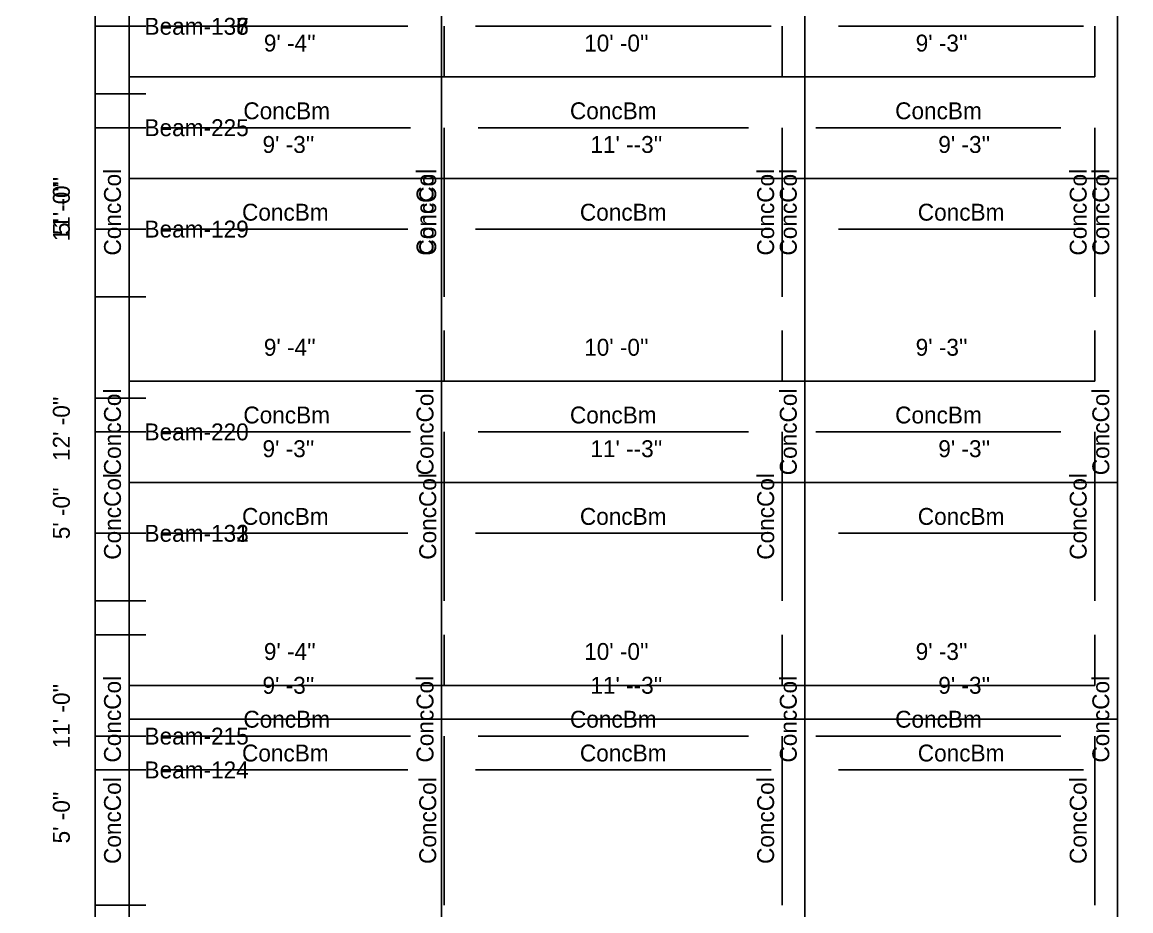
# Model space of a CAD drawing. Extents: x -38 to 2998, y -195 to 11529.
# Drawn here: x -38 to 355.8, y 4366 to 4681.5 of the extents above; entities that cross this region are included whole.
import ezdxf
from ezdxf.enums import TextEntityAlignment as Align

# ---------------------------------------------------------------- set-up
doc = ezdxf.new("R2010")
doc.units = 0
doc.header["$MEASUREMENT"] = 0
doc.layers.get('0').update_dxf_attribs({"linetype": 'CONTINUOUS'})
for name, color, linetype in [('CENTERLINES', 7, 'CONTINUOUS'), ('DIMENSIONS', 4, 'CONTINUOUS'), ('TEXT', 5, 'CONTINUOUS')]:
    doc.layers.add(name, color=color, linetype=linetype)
doc.dimstyles.get("Standard").update_dxf_attribs({"dimtxt": 0.18, "dimasz": 0.18, "dimexe": 0.18, "dimexo": 0.0625, "dimgap": 0.09, "dimtad": 0, "dimtih": 1, "dimtoh": 1, "dimdec": 4, "dimzin": 0, "dimtxsty": 'STANDARD', "dimcen": 0.09, "dimazin": 3, "dimtfac": 1, "dimtdec": 4, "dimtofl": 0, "dimtmove": 0, "dimatfit": 3, "dimtolj": 1, "dimtzin": 0})

# ---------------------------------------------------------------- blocks, each defined once
blk = doc.blocks.new('*D7865')
at = {"color": 1, "linetype": 'BYBLOCK'}
for points in [[(-8.29, 4412.29), (-7.23, 4411.23), (-16.77, 4420.77), (-15.71, 4419.71)], [(-8.29, 4268.29), (-7.23, 4267.23), (-16.77, 4276.77), (-15.71, 4275.71)]]:
    blk.add_solid(points, dxfattribs=at)
at = {"layer": 'DIMENSIONS', "color": 9, "linetype": 'BYBLOCK'}
for p, q in [((-12, 4416), (6, 4416)), ((-12, 4272), (6, 4272))]:
    blk.add_line(p, q, dxfattribs=at)
at = {"layer": 'DIMENSIONS', "color": 0, "linetype": 'BYBLOCK'}
blk.add_line((-12, 4272), (-12, 4416), dxfattribs=at)
at = {"layer": 'DIMENSIONS', "color": 0, "linetype": 'BYBLOCK', "insert": (-24, 4344), "char_height": 6, "attachment_point": 5, "rotation": 90}
blk.add_mtext("\\A1; 12' -0''", dxfattribs=at)
blk = doc.blocks.new('*D7866')
at = {"color": 1, "linetype": 'BYBLOCK'}
for points in [[(4.77, 4438.77), (3.71, 4437.71), (-3.71, 4430.29), (-4.77, 4429.23)], [(115.77, 4438.77), (114.71, 4437.71), (107.29, 4430.29), (106.23, 4429.23)]]:
    blk.add_solid(points, dxfattribs=at)
at = {"layer": 'DIMENSIONS', "color": 9, "linetype": 'BYBLOCK'}
for p, q in [((0, 4434), (0, 4452)), ((111, 4434), (111, 4452))]:
    blk.add_line(p, q, dxfattribs=at)
at = {"layer": 'DIMENSIONS', "color": 0, "linetype": 'BYBLOCK'}
blk.add_line((0, 4434), (111, 4434), dxfattribs=at)
at = {"layer": 'DIMENSIONS', "color": 0, "linetype": 'BYBLOCK', "insert": (55.5, 4446), "char_height": 6, "attachment_point": 5}
blk.add_mtext("\\A1; 9' -3''", dxfattribs=at)
blk = doc.blocks.new('*D7867')
at = {"color": 1, "linetype": 'BYBLOCK'}
for points in [[(115.77, 4438.77), (114.71, 4437.71), (107.29, 4430.29), (106.23, 4429.23)], [(244.77, 4438.77), (243.71, 4437.71), (236.29, 4430.29), (235.23, 4429.23)]]:
    blk.add_solid(points, dxfattribs=at)
at = {"layer": 'DIMENSIONS', "color": 9, "linetype": 'BYBLOCK'}
for p, q in [((111, 4434), (111, 4452)), ((240, 4434), (240, 4452))]:
    blk.add_line(p, q, dxfattribs=at)
at = {"layer": 'DIMENSIONS', "color": 0, "linetype": 'BYBLOCK'}
blk.add_line((111, 4434), (240, 4434), dxfattribs=at)
at = {"layer": 'DIMENSIONS', "color": 0, "linetype": 'BYBLOCK', "insert": (175.5, 4446), "char_height": 6, "attachment_point": 5}
blk.add_mtext("\\A1; 11' --3''", dxfattribs=at)
blk = doc.blocks.new('*D7868')
at = {"color": 1, "linetype": 'BYBLOCK'}
for points in [[(244.77, 4438.77), (243.71, 4437.71), (236.29, 4430.29), (235.23, 4429.23)], [(355.77, 4438.77), (354.71, 4437.71), (347.29, 4430.29), (346.23, 4429.23)]]:
    blk.add_solid(points, dxfattribs=at)
at = {"layer": 'DIMENSIONS', "color": 9, "linetype": 'BYBLOCK'}
for p, q in [((240, 4434), (240, 4452)), ((351, 4434), (351, 4452))]:
    blk.add_line(p, q, dxfattribs=at)
at = {"layer": 'DIMENSIONS', "color": 0, "linetype": 'BYBLOCK'}
blk.add_line((240, 4434), (351, 4434), dxfattribs=at)
at = {"layer": 'DIMENSIONS', "color": 0, "linetype": 'BYBLOCK', "insert": (295.5, 4446), "char_height": 6, "attachment_point": 5}
blk.add_mtext("\\A1; 9' -3''", dxfattribs=at)
blk = doc.blocks.new('*D7869')
at = {"color": 1, "linetype": 'BYBLOCK'}
for points in [[(-8.29, 4604.29), (-7.23, 4603.23), (-16.77, 4612.77), (-15.71, 4611.71)], [(-8.29, 4460.29), (-7.23, 4459.23), (-16.77, 4468.77), (-15.71, 4467.71)]]:
    blk.add_solid(points, dxfattribs=at)
at = {"layer": 'DIMENSIONS', "color": 9, "linetype": 'BYBLOCK'}
for p, q in [((-12, 4608), (6, 4608)), ((-12, 4464), (6, 4464))]:
    blk.add_line(p, q, dxfattribs=at)
at = {"layer": 'DIMENSIONS', "color": 0, "linetype": 'BYBLOCK'}
blk.add_line((-12, 4464), (-12, 4608), dxfattribs=at)
at = {"layer": 'DIMENSIONS', "color": 0, "linetype": 'BYBLOCK', "insert": (-24, 4536), "char_height": 6, "attachment_point": 5, "rotation": 90}
blk.add_mtext("\\A1; 12' -0''", dxfattribs=at)
blk = doc.blocks.new('*D7870')
at = {"color": 1, "linetype": 'BYBLOCK'}
for points in [[(4.77, 4630.77), (3.71, 4629.71), (-3.71, 4622.29), (-4.77, 4621.23)], [(115.77, 4630.77), (114.71, 4629.71), (107.29, 4622.29), (106.23, 4621.23)]]:
    blk.add_solid(points, dxfattribs=at)
at = {"layer": 'DIMENSIONS', "color": 9, "linetype": 'BYBLOCK'}
for p, q in [((0, 4626), (0, 4644)), ((111, 4626), (111, 4644))]:
    blk.add_line(p, q, dxfattribs=at)
at = {"layer": 'DIMENSIONS', "color": 0, "linetype": 'BYBLOCK'}
blk.add_line((0, 4626), (111, 4626), dxfattribs=at)
at = {"layer": 'DIMENSIONS', "color": 0, "linetype": 'BYBLOCK', "insert": (55.5, 4638), "char_height": 6, "attachment_point": 5}
blk.add_mtext("\\A1; 9' -3''", dxfattribs=at)
blk = doc.blocks.new('*D7871')
at = {"color": 1, "linetype": 'BYBLOCK'}
for points in [[(115.77, 4630.77), (114.71, 4629.71), (107.29, 4622.29), (106.23, 4621.23)], [(244.77, 4630.77), (243.71, 4629.71), (236.29, 4622.29), (235.23, 4621.23)]]:
    blk.add_solid(points, dxfattribs=at)
at = {"layer": 'DIMENSIONS', "color": 9, "linetype": 'BYBLOCK'}
for p, q in [((111, 4626), (111, 4644)), ((240, 4626), (240, 4644))]:
    blk.add_line(p, q, dxfattribs=at)
at = {"layer": 'DIMENSIONS', "color": 0, "linetype": 'BYBLOCK'}
blk.add_line((111, 4626), (240, 4626), dxfattribs=at)
at = {"layer": 'DIMENSIONS', "color": 0, "linetype": 'BYBLOCK', "insert": (175.5, 4638), "char_height": 6, "attachment_point": 5}
blk.add_mtext("\\A1; 11' --3''", dxfattribs=at)
blk = doc.blocks.new('*D7872')
at = {"color": 1, "linetype": 'BYBLOCK'}
for points in [[(244.77, 4630.77), (243.71, 4629.71), (236.29, 4622.29), (235.23, 4621.23)], [(355.77, 4630.77), (354.71, 4629.71), (347.29, 4622.29), (346.23, 4621.23)]]:
    blk.add_solid(points, dxfattribs=at)
at = {"layer": 'DIMENSIONS', "color": 9, "linetype": 'BYBLOCK'}
for p, q in [((240, 4626), (240, 4644)), ((351, 4626), (351, 4644))]:
    blk.add_line(p, q, dxfattribs=at)
at = {"layer": 'DIMENSIONS', "color": 0, "linetype": 'BYBLOCK'}
blk.add_line((240, 4626), (351, 4626), dxfattribs=at)
at = {"layer": 'DIMENSIONS', "color": 0, "linetype": 'BYBLOCK', "insert": (295.5, 4638), "char_height": 6, "attachment_point": 5}
blk.add_mtext("\\A1; 9' -3''", dxfattribs=at)
blk = doc.blocks.new('*D7873')
at = {"color": 1, "linetype": 'BYBLOCK'}
for points in [[(-8.29, 4796.29), (-7.23, 4795.23), (-16.77, 4804.77), (-15.71, 4803.71)], [(-8.29, 4652.29), (-7.23, 4651.23), (-16.77, 4660.77), (-15.71, 4659.71)]]:
    blk.add_solid(points, dxfattribs=at)
at = {"layer": 'DIMENSIONS', "color": 9, "linetype": 'BYBLOCK'}
for p, q in [((-12, 4800), (6, 4800)), ((-12, 4656), (6, 4656))]:
    blk.add_line(p, q, dxfattribs=at)
at = {"layer": 'DIMENSIONS', "color": 0, "linetype": 'BYBLOCK'}
blk.add_line((-12, 4656), (-12, 4800), dxfattribs=at)
at = {"layer": 'DIMENSIONS', "color": 0, "linetype": 'BYBLOCK', "insert": (-24, 4728), "char_height": 6, "attachment_point": 5, "rotation": 90}
blk.add_mtext("\\A1; 12' -0''", dxfattribs=at)
blk = doc.blocks.new('*D8343')
at = {"color": 1, "linetype": 'BYBLOCK'}
for points in [[(-8.29, 4496.29), (-7.23, 4495.23), (-16.77, 4504.77), (-15.71, 4503.71)], [(-8.29, 4364.29), (-7.23, 4363.23), (-16.77, 4372.77), (-15.71, 4371.71)]]:
    blk.add_solid(points, dxfattribs=at)
at = {"layer": 'DIMENSIONS', "color": 9, "linetype": 'BYBLOCK'}
for p, q in [((-12, 4500), (6, 4500)), ((-12, 4368), (6, 4368))]:
    blk.add_line(p, q, dxfattribs=at)
at = {"layer": 'DIMENSIONS', "color": 0, "linetype": 'BYBLOCK'}
blk.add_line((-12, 4368), (-12, 4500), dxfattribs=at)
at = {"layer": 'DIMENSIONS', "color": 0, "linetype": 'BYBLOCK', "insert": (-24, 4434), "char_height": 6, "attachment_point": 5, "rotation": 90}
blk.add_mtext("\\A1; 11' -0''", dxfattribs=at)
blk = doc.blocks.new('*D8344')
at = {"color": 1, "linetype": 'BYBLOCK'}
for points in [[(4.77, 4522.77), (3.71, 4521.71), (-3.71, 4514.29), (-4.77, 4513.23)], [(115.77, 4522.77), (114.71, 4521.71), (107.29, 4514.29), (106.23, 4513.23)]]:
    blk.add_solid(points, dxfattribs=at)
at = {"layer": 'DIMENSIONS', "color": 9, "linetype": 'BYBLOCK'}
for p, q in [((0, 4518), (0, 4536)), ((111, 4518), (111, 4536))]:
    blk.add_line(p, q, dxfattribs=at)
at = {"layer": 'DIMENSIONS', "color": 0, "linetype": 'BYBLOCK'}
blk.add_line((0, 4518), (111, 4518), dxfattribs=at)
at = {"layer": 'DIMENSIONS', "color": 0, "linetype": 'BYBLOCK', "insert": (55.5, 4530), "char_height": 6, "attachment_point": 5}
blk.add_mtext("\\A1; 9' -3''", dxfattribs=at)
blk = doc.blocks.new('*D8345')
at = {"color": 1, "linetype": 'BYBLOCK'}
for points in [[(115.77, 4522.77), (114.71, 4521.71), (107.29, 4514.29), (106.23, 4513.23)], [(244.77, 4522.77), (243.71, 4521.71), (236.29, 4514.29), (235.23, 4513.23)]]:
    blk.add_solid(points, dxfattribs=at)
at = {"layer": 'DIMENSIONS', "color": 9, "linetype": 'BYBLOCK'}
for p, q in [((111, 4518), (111, 4536)), ((240, 4518), (240, 4536))]:
    blk.add_line(p, q, dxfattribs=at)
at = {"layer": 'DIMENSIONS', "color": 0, "linetype": 'BYBLOCK'}
blk.add_line((111, 4518), (240, 4518), dxfattribs=at)
at = {"layer": 'DIMENSIONS', "color": 0, "linetype": 'BYBLOCK', "insert": (175.5, 4530), "char_height": 6, "attachment_point": 5}
blk.add_mtext("\\A1; 11' --3''", dxfattribs=at)
blk = doc.blocks.new('*D8346')
at = {"color": 1, "linetype": 'BYBLOCK'}
for points in [[(244.77, 4522.77), (243.71, 4521.71), (236.29, 4514.29), (235.23, 4513.23)], [(355.77, 4522.77), (354.71, 4521.71), (347.29, 4514.29), (346.23, 4513.23)]]:
    blk.add_solid(points, dxfattribs=at)
at = {"layer": 'DIMENSIONS', "color": 9, "linetype": 'BYBLOCK'}
for p, q in [((240, 4518), (240, 4536)), ((351, 4518), (351, 4536))]:
    blk.add_line(p, q, dxfattribs=at)
at = {"layer": 'DIMENSIONS', "color": 0, "linetype": 'BYBLOCK'}
blk.add_line((240, 4518), (351, 4518), dxfattribs=at)
at = {"layer": 'DIMENSIONS', "color": 0, "linetype": 'BYBLOCK', "insert": (295.5, 4530), "char_height": 6, "attachment_point": 5}
blk.add_mtext("\\A1; 9' -3''", dxfattribs=at)
blk = doc.blocks.new('*D8347')
at = {"color": 1, "linetype": 'BYBLOCK'}
for points in [[(-8.29, 4676.29), (-7.23, 4675.23), (-16.77, 4684.77), (-15.71, 4683.71)], [(-8.29, 4544.29), (-7.23, 4543.23), (-16.77, 4552.77), (-15.71, 4551.71)]]:
    blk.add_solid(points, dxfattribs=at)
at = {"layer": 'DIMENSIONS', "color": 9, "linetype": 'BYBLOCK'}
for p, q in [((-12, 4680), (6, 4680)), ((-12, 4548), (6, 4548))]:
    blk.add_line(p, q, dxfattribs=at)
at = {"layer": 'DIMENSIONS', "color": 0, "linetype": 'BYBLOCK'}
blk.add_line((-12, 4548), (-12, 4680), dxfattribs=at)
at = {"layer": 'DIMENSIONS', "color": 0, "linetype": 'BYBLOCK', "insert": (-24, 4614), "char_height": 6, "attachment_point": 5, "rotation": 90}
blk.add_mtext("\\A1; 11' -0''", dxfattribs=at)
blk = doc.blocks.new('*D8813')
at = {"color": 1, "linetype": 'BYBLOCK'}
for points in [[(-8.29, 4496.29), (-7.23, 4495.23), (-16.77, 4504.77), (-15.71, 4503.71)], [(-8.29, 4364.29), (-7.23, 4363.23), (-16.77, 4372.77), (-15.71, 4371.71)]]:
    blk.add_solid(points, dxfattribs=at)
at = {"layer": 'DIMENSIONS', "color": 9, "linetype": 'BYBLOCK'}
for p, q in [((-12, 4500), (6, 4500)), ((-12, 4368), (6, 4368))]:
    blk.add_line(p, q, dxfattribs=at)
at = {"layer": 'DIMENSIONS', "color": 0, "linetype": 'BYBLOCK'}
blk.add_line((-12, 4368), (-12, 4500), dxfattribs=at)
at = {"layer": 'DIMENSIONS', "color": 0, "linetype": 'BYBLOCK', "insert": (-24, 4434), "char_height": 6, "attachment_point": 5, "rotation": 90}
blk.add_mtext("\\A1; 11' -0''", dxfattribs=at)
blk = doc.blocks.new('*D8814')
at = {"color": 1, "linetype": 'BYBLOCK'}
for points in [[(4.77, 4522.77), (3.71, 4521.71), (-3.71, 4514.29), (-4.77, 4513.23)], [(115.77, 4522.77), (114.71, 4521.71), (107.29, 4514.29), (106.23, 4513.23)]]:
    blk.add_solid(points, dxfattribs=at)
at = {"layer": 'DIMENSIONS', "color": 9, "linetype": 'BYBLOCK'}
for p, q in [((0, 4518), (0, 4536)), ((111, 4518), (111, 4536))]:
    blk.add_line(p, q, dxfattribs=at)
at = {"layer": 'DIMENSIONS', "color": 0, "linetype": 'BYBLOCK'}
blk.add_line((0, 4518), (111, 4518), dxfattribs=at)
at = {"layer": 'DIMENSIONS', "color": 0, "linetype": 'BYBLOCK', "insert": (55.5, 4530), "char_height": 6, "attachment_point": 5}
blk.add_mtext("\\A1; 9' -3''", dxfattribs=at)
blk = doc.blocks.new('*D8815')
at = {"color": 1, "linetype": 'BYBLOCK'}
for points in [[(115.77, 4522.77), (114.71, 4521.71), (107.29, 4514.29), (106.23, 4513.23)], [(244.77, 4522.77), (243.71, 4521.71), (236.29, 4514.29), (235.23, 4513.23)]]:
    blk.add_solid(points, dxfattribs=at)
at = {"layer": 'DIMENSIONS', "color": 9, "linetype": 'BYBLOCK'}
for p, q in [((111, 4518), (111, 4536)), ((240, 4518), (240, 4536))]:
    blk.add_line(p, q, dxfattribs=at)
at = {"layer": 'DIMENSIONS', "color": 0, "linetype": 'BYBLOCK'}
blk.add_line((111, 4518), (240, 4518), dxfattribs=at)
at = {"layer": 'DIMENSIONS', "color": 0, "linetype": 'BYBLOCK', "insert": (175.5, 4530), "char_height": 6, "attachment_point": 5}
blk.add_mtext("\\A1; 11' --3''", dxfattribs=at)
blk = doc.blocks.new('*D8816')
at = {"color": 1, "linetype": 'BYBLOCK'}
for points in [[(244.77, 4522.77), (243.71, 4521.71), (236.29, 4514.29), (235.23, 4513.23)], [(355.77, 4522.77), (354.71, 4521.71), (347.29, 4514.29), (346.23, 4513.23)]]:
    blk.add_solid(points, dxfattribs=at)
at = {"layer": 'DIMENSIONS', "color": 9, "linetype": 'BYBLOCK'}
for p, q in [((240, 4518), (240, 4536)), ((351, 4518), (351, 4536))]:
    blk.add_line(p, q, dxfattribs=at)
at = {"layer": 'DIMENSIONS', "color": 0, "linetype": 'BYBLOCK'}
blk.add_line((240, 4518), (351, 4518), dxfattribs=at)
at = {"layer": 'DIMENSIONS', "color": 0, "linetype": 'BYBLOCK', "insert": (295.5, 4530), "char_height": 6, "attachment_point": 5}
blk.add_mtext("\\A1; 9' -3''", dxfattribs=at)
blk = doc.blocks.new('*D8817')
at = {"color": 1, "linetype": 'BYBLOCK'}
for points in [[(-8.29, 4676.29), (-7.23, 4675.23), (-16.77, 4684.77), (-15.71, 4683.71)], [(-8.29, 4544.29), (-7.23, 4543.23), (-16.77, 4552.77), (-15.71, 4551.71)]]:
    blk.add_solid(points, dxfattribs=at)
at = {"layer": 'DIMENSIONS', "color": 9, "linetype": 'BYBLOCK'}
for p, q in [((-12, 4680), (6, 4680)), ((-12, 4548), (6, 4548))]:
    blk.add_line(p, q, dxfattribs=at)
at = {"layer": 'DIMENSIONS', "color": 0, "linetype": 'BYBLOCK'}
blk.add_line((-12, 4548), (-12, 4680), dxfattribs=at)
at = {"layer": 'DIMENSIONS', "color": 0, "linetype": 'BYBLOCK', "insert": (-24, 4614), "char_height": 6, "attachment_point": 5, "rotation": 90}
blk.add_mtext("\\A1; 11' -0''", dxfattribs=at)
blk = doc.blocks.new('*D9283')
at = {"color": 1, "linetype": 'BYBLOCK'}
for points in [[(-8.29, 4496.29), (-7.23, 4495.23), (-16.77, 4504.77), (-15.71, 4503.71)], [(-8.29, 4364.29), (-7.23, 4363.23), (-16.77, 4372.77), (-15.71, 4371.71)]]:
    blk.add_solid(points, dxfattribs=at)
at = {"layer": 'DIMENSIONS', "color": 9, "linetype": 'BYBLOCK'}
for p, q in [((-12, 4500), (6, 4500)), ((-12, 4368), (6, 4368))]:
    blk.add_line(p, q, dxfattribs=at)
at = {"layer": 'DIMENSIONS', "color": 0, "linetype": 'BYBLOCK'}
blk.add_line((-12, 4368), (-12, 4500), dxfattribs=at)
at = {"layer": 'DIMENSIONS', "color": 0, "linetype": 'BYBLOCK', "insert": (-24, 4434), "char_height": 6, "attachment_point": 5, "rotation": 90}
blk.add_mtext("\\A1; 11' -0''", dxfattribs=at)
blk = doc.blocks.new('*D9284')
at = {"color": 1, "linetype": 'BYBLOCK'}
for points in [[(4.77, 4522.77), (3.71, 4521.71), (-3.71, 4514.29), (-4.77, 4513.23)], [(115.77, 4522.77), (114.71, 4521.71), (107.29, 4514.29), (106.23, 4513.23)]]:
    blk.add_solid(points, dxfattribs=at)
at = {"layer": 'DIMENSIONS', "color": 9, "linetype": 'BYBLOCK'}
for p, q in [((0, 4518), (0, 4536)), ((111, 4518), (111, 4536))]:
    blk.add_line(p, q, dxfattribs=at)
at = {"layer": 'DIMENSIONS', "color": 0, "linetype": 'BYBLOCK'}
blk.add_line((0, 4518), (111, 4518), dxfattribs=at)
at = {"layer": 'DIMENSIONS', "color": 0, "linetype": 'BYBLOCK', "insert": (55.5, 4530), "char_height": 6, "attachment_point": 5}
blk.add_mtext("\\A1; 9' -3''", dxfattribs=at)
blk = doc.blocks.new('*D9285')
at = {"color": 1, "linetype": 'BYBLOCK'}
for points in [[(115.77, 4522.77), (114.71, 4521.71), (107.29, 4514.29), (106.23, 4513.23)], [(244.77, 4522.77), (243.71, 4521.71), (236.29, 4514.29), (235.23, 4513.23)]]:
    blk.add_solid(points, dxfattribs=at)
at = {"layer": 'DIMENSIONS', "color": 9, "linetype": 'BYBLOCK'}
for p, q in [((111, 4518), (111, 4536)), ((240, 4518), (240, 4536))]:
    blk.add_line(p, q, dxfattribs=at)
at = {"layer": 'DIMENSIONS', "color": 0, "linetype": 'BYBLOCK'}
blk.add_line((111, 4518), (240, 4518), dxfattribs=at)
at = {"layer": 'DIMENSIONS', "color": 0, "linetype": 'BYBLOCK', "insert": (175.5, 4530), "char_height": 6, "attachment_point": 5}
blk.add_mtext("\\A1; 11' --3''", dxfattribs=at)
blk = doc.blocks.new('*D9286')
at = {"color": 1, "linetype": 'BYBLOCK'}
for points in [[(244.77, 4522.77), (243.71, 4521.71), (236.29, 4514.29), (235.23, 4513.23)], [(355.77, 4522.77), (354.71, 4521.71), (347.29, 4514.29), (346.23, 4513.23)]]:
    blk.add_solid(points, dxfattribs=at)
at = {"layer": 'DIMENSIONS', "color": 9, "linetype": 'BYBLOCK'}
for p, q in [((240, 4518), (240, 4536)), ((351, 4518), (351, 4536))]:
    blk.add_line(p, q, dxfattribs=at)
at = {"layer": 'DIMENSIONS', "color": 0, "linetype": 'BYBLOCK'}
blk.add_line((240, 4518), (351, 4518), dxfattribs=at)
at = {"layer": 'DIMENSIONS', "color": 0, "linetype": 'BYBLOCK', "insert": (295.5, 4530), "char_height": 6, "attachment_point": 5}
blk.add_mtext("\\A1; 9' -3''", dxfattribs=at)
blk = doc.blocks.new('*D9287')
at = {"color": 1, "linetype": 'BYBLOCK'}
for points in [[(-8.29, 4676.29), (-7.23, 4675.23), (-16.77, 4684.77), (-15.71, 4683.71)], [(-8.29, 4544.29), (-7.23, 4543.23), (-16.77, 4552.77), (-15.71, 4551.71)]]:
    blk.add_solid(points, dxfattribs=at)
at = {"layer": 'DIMENSIONS', "color": 9, "linetype": 'BYBLOCK'}
for p, q in [((-12, 4680), (6, 4680)), ((-12, 4548), (6, 4548))]:
    blk.add_line(p, q, dxfattribs=at)
at = {"layer": 'DIMENSIONS', "color": 0, "linetype": 'BYBLOCK'}
blk.add_line((-12, 4548), (-12, 4680), dxfattribs=at)
at = {"layer": 'DIMENSIONS', "color": 0, "linetype": 'BYBLOCK', "insert": (-24, 4614), "char_height": 6, "attachment_point": 5, "rotation": 90}
blk.add_mtext("\\A1; 11' -0''", dxfattribs=at)
blk = doc.blocks.new('*D9841')
at = {"color": 1, "linetype": 'BYBLOCK'}
for points in [[(-8.29, 4424.29), (-7.23, 4423.23), (-16.77, 4432.77), (-15.71, 4431.71)], [(-8.29, 4364.29), (-7.23, 4363.23), (-16.77, 4372.77), (-15.71, 4371.71)]]:
    blk.add_solid(points, dxfattribs=at)
at = {"layer": 'DIMENSIONS', "color": 9, "linetype": 'BYBLOCK'}
for p, q in [((-12, 4428), (6, 4428)), ((-12, 4368), (6, 4368))]:
    blk.add_line(p, q, dxfattribs=at)
at = {"layer": 'DIMENSIONS', "color": 0, "linetype": 'BYBLOCK'}
blk.add_line((-12, 4368), (-12, 4428), dxfattribs=at)
at = {"layer": 'DIMENSIONS', "color": 0, "linetype": 'BYBLOCK', "insert": (-24, 4398), "char_height": 6, "attachment_point": 5, "rotation": 90}
blk.add_mtext("\\A1; 5' -0''", dxfattribs=at)
blk = doc.blocks.new('*D9842')
at = {"color": 1, "linetype": 'BYBLOCK'}
for points in [[(4.77, 4450.77), (3.71, 4449.71), (-3.71, 4442.29), (-4.77, 4441.23)], [(116.73, 4450.77), (115.67, 4449.71), (108.25, 4442.29), (107.19, 4441.23)]]:
    blk.add_solid(points, dxfattribs=at)
at = {"layer": 'DIMENSIONS', "color": 9, "linetype": 'BYBLOCK'}
for p, q in [((0, 4446), (0, 4464)), ((111.96, 4446), (111.96, 4464))]:
    blk.add_line(p, q, dxfattribs=at)
at = {"layer": 'DIMENSIONS', "color": 0, "linetype": 'BYBLOCK'}
blk.add_line((0, 4446), (111.96, 4446), dxfattribs=at)
at = {"layer": 'DIMENSIONS', "color": 0, "linetype": 'BYBLOCK', "insert": (55.98, 4458), "char_height": 6, "attachment_point": 5}
blk.add_mtext("\\A1; 9' -4''", dxfattribs=at)
blk = doc.blocks.new('*D9843')
at = {"color": 1, "linetype": 'BYBLOCK'}
for points in [[(116.73, 4450.77), (115.67, 4449.71), (108.25, 4442.29), (107.19, 4441.23)], [(236.73, 4450.77), (235.67, 4449.71), (228.25, 4442.29), (227.19, 4441.23)]]:
    blk.add_solid(points, dxfattribs=at)
at = {"layer": 'DIMENSIONS', "color": 9, "linetype": 'BYBLOCK'}
for p, q in [((111.96, 4446), (111.96, 4464)), ((231.96, 4446), (231.96, 4464))]:
    blk.add_line(p, q, dxfattribs=at)
at = {"layer": 'DIMENSIONS', "color": 0, "linetype": 'BYBLOCK'}
blk.add_line((111.96, 4446), (231.96, 4446), dxfattribs=at)
at = {"layer": 'DIMENSIONS', "color": 0, "linetype": 'BYBLOCK', "insert": (171.96, 4458), "char_height": 6, "attachment_point": 5}
blk.add_mtext("\\A1; 10' -0''", dxfattribs=at)
blk = doc.blocks.new('*D9844')
at = {"color": 1, "linetype": 'BYBLOCK'}
for points in [[(236.73, 4450.77), (235.67, 4449.71), (228.25, 4442.29), (227.19, 4441.23)], [(347.73, 4450.77), (346.67, 4449.71), (339.25, 4442.29), (338.19, 4441.23)]]:
    blk.add_solid(points, dxfattribs=at)
at = {"layer": 'DIMENSIONS', "color": 9, "linetype": 'BYBLOCK'}
for p, q in [((231.96, 4446), (231.96, 4464)), ((342.96, 4446), (342.96, 4464))]:
    blk.add_line(p, q, dxfattribs=at)
at = {"layer": 'DIMENSIONS', "color": 0, "linetype": 'BYBLOCK'}
blk.add_line((231.96, 4446), (342.96, 4446), dxfattribs=at)
at = {"layer": 'DIMENSIONS', "color": 0, "linetype": 'BYBLOCK', "insert": (287.46, 4458), "char_height": 6, "attachment_point": 5}
blk.add_mtext("\\A1; 9' -3''", dxfattribs=at)
blk = doc.blocks.new('*D9845')
at = {"color": 1, "linetype": 'BYBLOCK'}
for points in [[(-8.29, 4532.29), (-7.23, 4531.23), (-16.77, 4540.77), (-15.71, 4539.71)], [(-8.29, 4472.29), (-7.23, 4471.23), (-16.77, 4480.77), (-15.71, 4479.71)]]:
    blk.add_solid(points, dxfattribs=at)
at = {"layer": 'DIMENSIONS', "color": 9, "linetype": 'BYBLOCK'}
for p, q in [((-12, 4536), (6, 4536)), ((-12, 4476), (6, 4476))]:
    blk.add_line(p, q, dxfattribs=at)
at = {"layer": 'DIMENSIONS', "color": 0, "linetype": 'BYBLOCK'}
blk.add_line((-12, 4476), (-12, 4536), dxfattribs=at)
at = {"layer": 'DIMENSIONS', "color": 0, "linetype": 'BYBLOCK', "insert": (-24, 4506), "char_height": 6, "attachment_point": 5, "rotation": 90}
blk.add_mtext("\\A1; 5' -0''", dxfattribs=at)
blk = doc.blocks.new('*D9846')
at = {"color": 1, "linetype": 'BYBLOCK'}
for points in [[(4.77, 4558.77), (3.71, 4557.71), (-3.71, 4550.29), (-4.77, 4549.23)], [(116.73, 4558.77), (115.67, 4557.71), (108.25, 4550.29), (107.19, 4549.23)]]:
    blk.add_solid(points, dxfattribs=at)
at = {"layer": 'DIMENSIONS', "color": 9, "linetype": 'BYBLOCK'}
for p, q in [((0, 4554), (0, 4572)), ((111.96, 4554), (111.96, 4572))]:
    blk.add_line(p, q, dxfattribs=at)
at = {"layer": 'DIMENSIONS', "color": 0, "linetype": 'BYBLOCK'}
blk.add_line((0, 4554), (111.96, 4554), dxfattribs=at)
at = {"layer": 'DIMENSIONS', "color": 0, "linetype": 'BYBLOCK', "insert": (55.98, 4566), "char_height": 6, "attachment_point": 5}
blk.add_mtext("\\A1; 9' -4''", dxfattribs=at)
blk = doc.blocks.new('*D9847')
at = {"color": 1, "linetype": 'BYBLOCK'}
for points in [[(116.73, 4558.77), (115.67, 4557.71), (108.25, 4550.29), (107.19, 4549.23)], [(236.73, 4558.77), (235.67, 4557.71), (228.25, 4550.29), (227.19, 4549.23)]]:
    blk.add_solid(points, dxfattribs=at)
at = {"layer": 'DIMENSIONS', "color": 9, "linetype": 'BYBLOCK'}
for p, q in [((111.96, 4554), (111.96, 4572)), ((231.96, 4554), (231.96, 4572))]:
    blk.add_line(p, q, dxfattribs=at)
at = {"layer": 'DIMENSIONS', "color": 0, "linetype": 'BYBLOCK'}
blk.add_line((111.96, 4554), (231.96, 4554), dxfattribs=at)
at = {"layer": 'DIMENSIONS', "color": 0, "linetype": 'BYBLOCK', "insert": (171.96, 4566), "char_height": 6, "attachment_point": 5}
blk.add_mtext("\\A1; 10' -0''", dxfattribs=at)
blk = doc.blocks.new('*D9848')
at = {"color": 1, "linetype": 'BYBLOCK'}
for points in [[(236.73, 4558.77), (235.67, 4557.71), (228.25, 4550.29), (227.19, 4549.23)], [(347.73, 4558.77), (346.67, 4557.71), (339.25, 4550.29), (338.19, 4549.23)]]:
    blk.add_solid(points, dxfattribs=at)
at = {"layer": 'DIMENSIONS', "color": 9, "linetype": 'BYBLOCK'}
for p, q in [((231.96, 4554), (231.96, 4572)), ((342.96, 4554), (342.96, 4572))]:
    blk.add_line(p, q, dxfattribs=at)
at = {"layer": 'DIMENSIONS', "color": 0, "linetype": 'BYBLOCK'}
blk.add_line((231.96, 4554), (342.96, 4554), dxfattribs=at)
at = {"layer": 'DIMENSIONS', "color": 0, "linetype": 'BYBLOCK', "insert": (287.46, 4566), "char_height": 6, "attachment_point": 5}
blk.add_mtext("\\A1; 9' -3''", dxfattribs=at)
blk = doc.blocks.new('*D9849')
at = {"color": 1, "linetype": 'BYBLOCK'}
for points in [[(-8.29, 4640.29), (-7.23, 4639.23), (-16.77, 4648.77), (-15.71, 4647.71)], [(-8.29, 4580.29), (-7.23, 4579.23), (-16.77, 4588.77), (-15.71, 4587.71)]]:
    blk.add_solid(points, dxfattribs=at)
at = {"layer": 'DIMENSIONS', "color": 9, "linetype": 'BYBLOCK'}
for p, q in [((-12, 4644), (6, 4644)), ((-12, 4584), (6, 4584))]:
    blk.add_line(p, q, dxfattribs=at)
at = {"layer": 'DIMENSIONS', "color": 0, "linetype": 'BYBLOCK'}
blk.add_line((-12, 4584), (-12, 4644), dxfattribs=at)
at = {"layer": 'DIMENSIONS', "color": 0, "linetype": 'BYBLOCK', "insert": (-24, 4614), "char_height": 6, "attachment_point": 5, "rotation": 90}
blk.add_mtext("\\A1; 5' -0''", dxfattribs=at)
blk = doc.blocks.new('*D9850')
at = {"color": 1, "linetype": 'BYBLOCK'}
for points in [[(4.77, 4666.77), (3.71, 4665.71), (-3.71, 4658.29), (-4.77, 4657.23)], [(116.73, 4666.77), (115.67, 4665.71), (108.25, 4658.29), (107.19, 4657.23)]]:
    blk.add_solid(points, dxfattribs=at)
at = {"layer": 'DIMENSIONS', "color": 9, "linetype": 'BYBLOCK'}
for p, q in [((0, 4662), (0, 4680)), ((111.96, 4662), (111.96, 4680))]:
    blk.add_line(p, q, dxfattribs=at)
at = {"layer": 'DIMENSIONS', "color": 0, "linetype": 'BYBLOCK'}
blk.add_line((0, 4662), (111.96, 4662), dxfattribs=at)
at = {"layer": 'DIMENSIONS', "color": 0, "linetype": 'BYBLOCK', "insert": (55.98, 4674), "char_height": 6, "attachment_point": 5}
blk.add_mtext("\\A1; 9' -4''", dxfattribs=at)
blk = doc.blocks.new('*D9851')
at = {"color": 1, "linetype": 'BYBLOCK'}
for points in [[(116.73, 4666.77), (115.67, 4665.71), (108.25, 4658.29), (107.19, 4657.23)], [(236.73, 4666.77), (235.67, 4665.71), (228.25, 4658.29), (227.19, 4657.23)]]:
    blk.add_solid(points, dxfattribs=at)
at = {"layer": 'DIMENSIONS', "color": 9, "linetype": 'BYBLOCK'}
for p, q in [((111.96, 4662), (111.96, 4680)), ((231.96, 4662), (231.96, 4680))]:
    blk.add_line(p, q, dxfattribs=at)
at = {"layer": 'DIMENSIONS', "color": 0, "linetype": 'BYBLOCK'}
blk.add_line((111.96, 4662), (231.96, 4662), dxfattribs=at)
at = {"layer": 'DIMENSIONS', "color": 0, "linetype": 'BYBLOCK', "insert": (171.96, 4674), "char_height": 6, "attachment_point": 5}
blk.add_mtext("\\A1; 10' -0''", dxfattribs=at)
blk = doc.blocks.new('*D9852')
at = {"color": 1, "linetype": 'BYBLOCK'}
for points in [[(236.73, 4666.77), (235.67, 4665.71), (228.25, 4658.29), (227.19, 4657.23)], [(347.73, 4666.77), (346.67, 4665.71), (339.25, 4658.29), (338.19, 4657.23)]]:
    blk.add_solid(points, dxfattribs=at)
at = {"layer": 'DIMENSIONS', "color": 9, "linetype": 'BYBLOCK'}
for p, q in [((231.96, 4662), (231.96, 4680)), ((342.96, 4662), (342.96, 4680))]:
    blk.add_line(p, q, dxfattribs=at)
at = {"layer": 'DIMENSIONS', "color": 0, "linetype": 'BYBLOCK'}
blk.add_line((231.96, 4662), (342.96, 4662), dxfattribs=at)
at = {"layer": 'DIMENSIONS', "color": 0, "linetype": 'BYBLOCK', "insert": (287.46, 4674), "char_height": 6, "attachment_point": 5}
blk.add_mtext("\\A1; 9' -3''", dxfattribs=at)

msp = doc.modelspace()

# ---------------------------------------------------------------- linework, layer by layer
at = {"layer": 'CENTERLINES', "color": 0, "linetype": 'CONTINUOUS'}
for p, q in [((0, 4656), (0, 4800)), ((111, 4656), (111, 4800)), ((240, 4656), (240, 4800)), ((351, 4656), (351, 4800)), ((0, 4548), (0, 4680)), ((0, 4548), (0, 4680)), ((0, 4548), (0, 4680)), ((12, 4680), (99, 4680)), ((12, 4680), (99, 4680)), ((12, 4680), (99, 4680)), ((111, 4548), (111, 4680)), ((111, 4548), (111, 4680)), ((111, 4548), (111, 4680)), ((123, 4680), (228, 4680)), ((123, 4680), (228, 4680)), ((123, 4680), (228, 4680)), ((240, 4548), (240, 4680)), ((240, 4548), (240, 4680)), ((240, 4548), (240, 4680)), ((252, 4680), (339, 4680)), ((252, 4680), (339, 4680)), ((252, 4680), (339, 4680)), ((351, 4548), (351, 4680)), ((351, 4548), (351, 4680)), ((351, 4548), (351, 4680)), ((0, 4584), (0, 4644)), ((12, 4644), (99.96, 4644)), ((111.96, 4584), (111.96, 4644)), ((123.96, 4644), (219.96, 4644)), ((231.96, 4584), (231.96, 4644)), ((243.96, 4644), (330.96, 4644)), ((342.96, 4584), (342.96, 4644)), ((0, 4464), (0, 4608)), ((12, 4608), (99, 4608)), ((111, 4464), (111, 4608)), ((123, 4608), (228, 4608)), ((240, 4464), (240, 4608)), ((252, 4608), (339, 4608)), ((351, 4464), (351, 4608)), ((0, 4476), (0, 4536)), ((12, 4536), (99.96, 4536)), ((111.96, 4476), (111.96, 4536)), ((123.96, 4536), (219.96, 4536)), ((231.96, 4476), (231.96, 4536)), ((243.96, 4536), (330.96, 4536)), ((342.96, 4476), (342.96, 4536)), ((0, 4368), (0, 4500)), ((0, 4368), (0, 4500)), ((0, 4368), (0, 4500)), ((12, 4500), (99, 4500)), ((12, 4500), (99, 4500)), ((12, 4500), (99, 4500)), ((111, 4368), (111, 4500)), ((111, 4368), (111, 4500)), ((111, 4368), (111, 4500)), ((123, 4500), (228, 4500)), ((123, 4500), (228, 4500)), ((123, 4500), (228, 4500)), ((240, 4368), (240, 4500)), ((240, 4368), (240, 4500)), ((240, 4368), (240, 4500)), ((252, 4500), (339, 4500)), ((252, 4500), (339, 4500)), ((252, 4500), (339, 4500)), ((351, 4368), (351, 4500)), ((351, 4368), (351, 4500)), ((351, 4368), (351, 4500)), ((0, 4368), (0, 4428)), ((12, 4428), (99.96, 4428)), ((111.96, 4368), (111.96, 4428)), ((123.96, 4428), (219.96, 4428)), ((231.96, 4368), (231.96, 4428)), ((243.96, 4428), (330.96, 4428)), ((342.96, 4368), (342.96, 4428)), ((0, 4272), (0, 4416)), ((12, 4416), (99, 4416)), ((111, 4272), (111, 4416)), ((123, 4416), (228, 4416)), ((240, 4272), (240, 4416)), ((252, 4416), (339, 4416)), ((351, 4272), (351, 4416))]:
    msp.add_line(p, q, dxfattribs=at)

# ---------------------------------------------------------------- texts
at = {"layer": 'TEXT', "color": 0}
for s, p in [('Beam-138', (24, 4680)), ('Beam-137', (24, 4680)), ('Beam-136', (24, 4680)), ('ConcBm', (55.98, 4650)), ('ConcBm', (171.96, 4650)), ('ConcBm', (287.46, 4650)), ('Beam-225', (24, 4644)), ('ConcBm', (55.5, 4614)), ('ConcBm', (175.5, 4614)), ('ConcBm', (295.5, 4614)), ('Beam-129', (24, 4608)), ('ConcBm', (55.98, 4542)), ('ConcBm', (171.96, 4542)), ('ConcBm', (287.46, 4542)), ('Beam-220', (24, 4536)), ('ConcBm', (55.5, 4506)), ('ConcBm', (55.5, 4506)), ('ConcBm', (55.5, 4506)), ('ConcBm', (175.5, 4506)), ('ConcBm', (175.5, 4506)), ('ConcBm', (175.5, 4506)), ('ConcBm', (295.5, 4506)), ('ConcBm', (295.5, 4506)), ('ConcBm', (295.5, 4506)), ('Beam-133', (24, 4500)), ('Beam-132', (24, 4500)), ('Beam-131', (24, 4500)), ('ConcBm', (55.98, 4434)), ('ConcBm', (171.96, 4434)), ('ConcBm', (287.46, 4434)), ('Beam-215', (24, 4428)), ('ConcBm', (55.5, 4422)), ('ConcBm', (175.5, 4422)), ('ConcBm', (295.5, 4422)), ('Beam-124', (24, 4416))]:
    msp.add_text(s, height=6, dxfattribs=at).set_placement(p, align=Align.MIDDLE)
for p in [(-6, 4614), (-6, 4614), (-6, 4614), (-6, 4614), (105, 4614), (105, 4614), (105, 4614), (105.96, 4614), (225.96, 4614), (234, 4614), (234, 4614), (234, 4614), (336.96, 4614), (345, 4614), (345, 4614), (345, 4614), (-6, 4536), (105, 4536), (234, 4536), (345, 4536), (-6, 4506), (105.96, 4506), (225.96, 4506), (336.96, 4506), (-6, 4434), (-6, 4434), (-6, 4434), (105, 4434), (105, 4434), (105, 4434), (234, 4434), (234, 4434), (234, 4434), (345, 4434), (345, 4434), (345, 4434), (-6, 4398), (105.96, 4398), (225.96, 4398), (336.96, 4398)]:
    msp.add_text('ConcCol', height=6, rotation=90, dxfattribs=at).set_placement(p, align=Align.MIDDLE)

# ---------------------------------------------------------------- dimensions: what is measured, and where the dimension line sits
at = {"layer": 'DIMENSIONS'}
for base, p1, p2, picture, middle in [((-12, 4800), (-24, 4656), (-24, 4800), '*D7873', (-24, 4728)), ((111.96, 4662), (0, 4650), (111.96, 4650), '*D9850', (55.98, 4650)), ((231.96, 4662), (111.96, 4650), (231.96, 4650), '*D9851', (171.96, 4650)), ((342.96, 4662), (231.96, 4650), (342.96, 4650), '*D9852', (287.46, 4650)), ((-12, 4680), (-24, 4548), (-24, 4680), '*D8347', (-24, 4614)), ((-12, 4680), (-24, 4548), (-24, 4680), '*D8817', (-24, 4614)), ((-12, 4680), (-24, 4548), (-24, 4680), '*D9287', (-24, 4614)), ((111, 4626), (0, 4614), (111, 4614), '*D7870', (55.5, 4614)), ((240, 4626), (111, 4614), (240, 4614), '*D7871', (175.5, 4614)), ((351, 4626), (240, 4614), (351, 4614), '*D7872', (295.5, 4614)), ((-12, 4644), (-24, 4584), (-24, 4644), '*D9849', (-24, 4614)), ((-12, 4608), (-24, 4464), (-24, 4608), '*D7869', (-24, 4536)), ((111.96, 4554), (0, 4542), (111.96, 4542), '*D9846', (55.98, 4542)), ((231.96, 4554), (111.96, 4542), (231.96, 4542), '*D9847', (171.96, 4542)), ((342.96, 4554), (231.96, 4542), (342.96, 4542), '*D9848', (287.46, 4542)), ((111, 4518), (0, 4506), (111, 4506), '*D8344', (55.5, 4506)), ((111, 4518), (0, 4506), (111, 4506), '*D8814', (55.5, 4506)), ((111, 4518), (0, 4506), (111, 4506), '*D9284', (55.5, 4506)), ((240, 4518), (111, 4506), (240, 4506), '*D8345', (175.5, 4506)), ((240, 4518), (111, 4506), (240, 4506), '*D8815', (175.5, 4506)), ((240, 4518), (111, 4506), (240, 4506), '*D9285', (175.5, 4506)), ((351, 4518), (240, 4506), (351, 4506), '*D8346', (295.5, 4506)), ((351, 4518), (240, 4506), (351, 4506), '*D8816', (295.5, 4506)), ((351, 4518), (240, 4506), (351, 4506), '*D9286', (295.5, 4506)), ((-12, 4536), (-24, 4476), (-24, 4536), '*D9845', (-24, 4506)), ((-12, 4500), (-24, 4368), (-24, 4500), '*D8343', (-24, 4434)), ((-12, 4500), (-24, 4368), (-24, 4500), '*D8813', (-24, 4434)), ((-12, 4500), (-24, 4368), (-24, 4500), '*D9283', (-24, 4434)), ((111.96, 4446), (0, 4434), (111.96, 4434), '*D9842', (55.98, 4434)), ((231.96, 4446), (111.96, 4434), (231.96, 4434), '*D9843', (171.96, 4434)), ((342.96, 4446), (231.96, 4434), (342.96, 4434), '*D9844', (287.46, 4434)), ((111, 4434), (0, 4422), (111, 4422), '*D7866', (55.5, 4422)), ((240, 4434), (111, 4422), (240, 4422), '*D7867', (175.5, 4422)), ((351, 4434), (240, 4422), (351, 4422), '*D7868', (295.5, 4422)), ((-12, 4428), (-24, 4368), (-24, 4428), '*D9841', (-24, 4398)), ((-12, 4416), (-24, 4272), (-24, 4416), '*D7865', (-24, 4344))]:
    dim = msp.add_linear_dim(base=base, p1=p1, p2=p2, dimstyle='STANDARD', dxfattribs=at)
    dim.commit()
    dim.dimension.update_dxf_attribs({"geometry": picture, "text_midpoint": middle})

doc.saveas('drawing.dxf')
